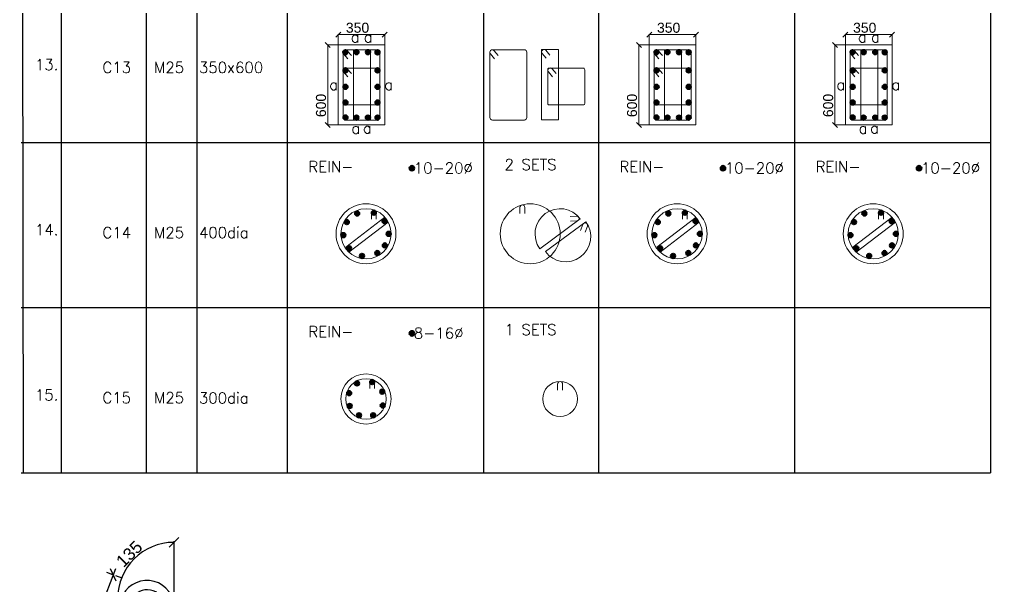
# Model space of a CAD drawing. Header units: inches. Extents: x 719368 to 6315912, y -2624014 to 446967.
# Drawn here: x 5454687 to 5482330, y -2256529 to -2240416 of the extents above; entities that cross this region are included whole.
import ezdxf

# ---------------------------------------------------------------- set-up
doc = ezdxf.new("R2010")
doc.units = ezdxf.units.IN
doc.header["$LTSCALE"] = 20
doc.header["$MEASUREMENT"] = 0
doc.header["$PDMODE"] = 3
doc.linetypes.add('DASHED2', pattern=[0.375, 0.25, -0.125])
doc.layers.get('0').update_dxf_attribs({"color": 51, "lineweight": 30})
doc.layers.get('Defpoints').update_dxf_attribs({"lineweight": 25})
for name, color, linetype, lineweight in [('BEAM', 4, 'Continuous', 25), ('COLUMN NO.', 3, 'Continuous', 15), ('DIM', 7, 'Continuous', 13), ('DIM.', 32, 'Continuous', 13), ('FORMET', 4, 'Continuous', 25), ('REIN.', 10, 'Continuous', 40), ('Sheet', 7, 'Continuous', 35), ('STAIR', 4, 'Continuous', 25), ('STEEL', 1, 'Continuous', 35), ('stirrups', 2, 'Continuous', 15), ('Text', 7, 'Continuous', 15), ('TEXT-20', 2, 'Continuous', 25), ('WALL', 1, 'Continuous', 18)]:
    doc.layers.add(name, color=color, linetype=linetype, lineweight=lineweight)
doc.layers.add('DIM 1', color=131, linetype='Continuous')
doc.styles.add('BOLD', font='arial.ttf')
doc.styles.add('ROMANS', font='romans.shx')
doc.styles.add('romans-shx', font='ROMANS.SHX', dxfattribs={"height": 250})
doc.dimstyles.new('Copy of S3', dxfattribs={"dimtxt": 200, "dimasz": 150, "dimexe": 5, "dimexo": 5, "dimgap": 50, "dimtad": 1, "dimjust": 1, "dimdec": 0, "dimzin": 3, "dimdsep": 46, "dimtxsty": 'BOLD', "dimblk1": 'OBLIQUE', "dimblk2": 'OBLIQUE', "dimsah": 1, "dimcen": 0.0625, "dimdle": 5, "dimclrd": 230, "dimclre": 251, "dimclrt": 2, "dimadec": 0, "dimazin": 0, "dimtfac": 1, "dimtdec": 0, "dimtix": 1, "dimtofl": 0, "dimtmove": 2, "dimatfit": 3, "dimfxl": 0, "dimtolj": 1, "dimtzin": 2, "dimlwd": -1, "dimlwe": -1, "dimarcsym": 0})
doc.dimstyles.new('S3', dxfattribs={"dimtxt": 9, "dimasz": 7, "dimexe": 5, "dimexo": 5, "dimgap": 0.5, "dimtad": 1, "dimdec": 1, "dimzin": 3, "dimdsep": 46, "dimlunit": 4, "dimtxsty": 'BOLD', "dimblk1": 'OBLIQUE', "dimblk2": 'OBLIQUE', "dimsah": 1, "dimcen": 0.0625, "dimdle": 5, "dimclrd": 230, "dimclre": 251, "dimclrt": 2, "dimadec": 0, "dimazin": 0, "dimtfac": 1, "dimtdec": 1, "dimtix": 1, "dimtofl": 0, "dimtmove": 2, "dimatfit": 3, "dimfxl": 0, "dimtolj": 1, "dimtzin": 2, "dimlwd": -1, "dimlwe": -1, "dimarcsym": 0})

# ---------------------------------------------------------------- blocks, each defined once
blk = doc.blocks.new('_Oblique')
at = {"layer": 'STAIR', "color": 0, "lineweight": -2}
blk.add_line((-0.5, -0.5), (0.5, 0.5), dxfattribs=at)
blk = doc.blocks.new('*D32')
at = {"layer": 'Defpoints', "color": 0, "transparency": 16777216}
for p in [(-22.33, 76.1), (-43.15, 69.77), (-118.22, 33.7), (-30.81, 33.7), (-22.33, 26.85)]:
    blk.add_point(p, dxfattribs=at)
at = {"layer": 'DIM 1', "color": 230, "transparency": 16777216}
blk.add_arc((-22.33, 33.7), 41.64, 90, 180, dxfattribs=at)
at = {"layer": 'DIM 1', "color": 230, "transparency": 16777216, "xscale": 7, "yscale": 7, "zscale": 7}
blk.add_blockref('_Oblique', (-22.33, 75.34), dxfattribs=at)
at = {"layer": 'DIM 1', "color": 230, "transparency": 16777216, "xscale": 7, "yscale": 7, "zscale": 7, "rotation": 269.9999999999999}
blk.add_blockref('_Oblique', (-63.97, 33.7), dxfattribs=at)
at = {"layer": 'DIM 1', "color": 2, "transparency": 16777216, "insert": (-55.38, 66.75), "char_height": 9, "attachment_point": 5, "rotation": 45, "style": 'BOLD'}
blk.add_mtext('\\A1;135', dxfattribs=at)
blk = doc.blocks.new('*D33')
at = {"layer": 'Defpoints', "color": 0, "transparency": 16777216}
for p in [(-67.17, 51.29), (-55.93, 46.99), (-81.16, -19.03)]:
    blk.add_point(p, dxfattribs=at)
at = {"layer": 'DIM 1', "color": 230, "transparency": 16777216}
blk.add_line((-94.19, -19.41), (-65.38, 55.96), dxfattribs=at)
at = {"layer": 'DIM 1', "color": 251, "linetype": 'DASHED2', "transparency": 16777216}
for p, q in [((-60.6, 48.78), (-71.84, 53.07)), ((-85.83, -17.25), (-97.07, -12.95))]:
    blk.add_line(p, q, dxfattribs=at)
at = {"layer": 'DIM 1', "color": 230, "transparency": 16777216, "xscale": 7, "yscale": 7, "zscale": 7}
for p, rotation in [((-67.17, 51.29), 69.08542725178441), ((-92.4, -14.74), 249.0854272517844)]:
    blk.add_blockref('_Oblique', p, dxfattribs=dict(at, rotation=rotation))
at = {"layer": 'DIM 1', "color": 2, "transparency": 16777216, "insert": (-84.54, 20.09), "char_height": 9, "attachment_point": 5, "rotation": 69.08543, "style": 'BOLD'}
blk.add_mtext('\\A1;10 d', dxfattribs=at)
blk = doc.blocks.new('d')
at = {"layer": 'STEEL'}
blk.add_hatch(color=256, dxfattribs=at).paths.add_polyline_path([(2, 0, 1), (-2, 0, 1)])
blk.add_lwpolyline([(-2, 0, 1), (2, 0, 1)], format="xyb", close=True, dxfattribs=at)
blk = doc.blocks.new('*D1236')
at = {"layer": 'Defpoints', "color": 0}
for p in [(560622, -1049185), (559923, -1049501), (560622, -1049501)]:
    blk.add_point(p, dxfattribs=at)
at = {"layer": 'DIM', "color": 230}
blk.add_line((560627, -1049185), (559918, -1049185), dxfattribs=at)
at = {"layer": 'DIM', "color": 251, "linetype": 'DASHED2'}
for p, q in [((559923, -1049496), (559923, -1049180)), ((560622, -1049496), (560622, -1049180))]:
    blk.add_line(p, q, dxfattribs=at)
at = {"layer": 'DIM', "color": 230, "xscale": 75, "yscale": 75, "zscale": 75, "rotation": 180}
blk.add_blockref('_Oblique', (559923, -1049185), dxfattribs=at)
at = {"layer": 'DIM', "color": 230, "xscale": 75, "yscale": 75, "zscale": 75}
blk.add_blockref('_Oblique', (560622, -1049185), dxfattribs=at)
at = {"layer": 'DIM', "color": 2, "insert": (560213, -1049084), "char_height": 150, "attachment_point": 5, "style": 'BOLD'}
blk.add_mtext('\\A1;350', dxfattribs=at)
blk = doc.blocks.new('*D1237')
at = {"layer": 'Defpoints', "color": 0}
for p in [(559766, -1049340), (559923, -1049340), (559923, -1050540)]:
    blk.add_point(p, dxfattribs=at)
at = {"layer": 'DIM', "color": 251, "linetype": 'DASHED2'}
for p, q in [((559918, -1049340), (559761, -1049340)), ((559918, -1050540), (559761, -1050540))]:
    blk.add_line(p, q, dxfattribs=at)
at = {"layer": 'DIM', "color": 230}
blk.add_line((559766, -1049335), (559766, -1050545), dxfattribs=at)
at = {"layer": 'DIM', "color": 230, "xscale": 75, "yscale": 75, "zscale": 75}
for p, rotation in [((559766, -1049340), 90), ((559766, -1050540), 270)]:
    blk.add_blockref('_Oblique', p, dxfattribs=dict(at, rotation=rotation))
at = {"layer": 'DIM', "color": 2, "insert": (559665, -1050249), "char_height": 150, "attachment_point": 5, "rotation": 90, "style": 'BOLD'}
blk.add_mtext('\\A1;600', dxfattribs=at)
blk = doc.blocks.new('*D1242')
at = {"layer": 'Defpoints', "color": 0}
for p in [(565289, -1049185), (564589, -1049501), (565289, -1049501)]:
    blk.add_point(p, dxfattribs=at)
at = {"layer": 'DIM', "color": 230}
blk.add_line((565294, -1049185), (564584, -1049185), dxfattribs=at)
at = {"layer": 'DIM', "color": 251, "linetype": 'DASHED2'}
for p, q in [((564589, -1049496), (564589, -1049180)), ((565289, -1049496), (565289, -1049180))]:
    blk.add_line(p, q, dxfattribs=at)
at = {"layer": 'DIM', "color": 230, "xscale": 75, "yscale": 75, "zscale": 75, "rotation": 180}
blk.add_blockref('_Oblique', (564589, -1049185), dxfattribs=at)
at = {"layer": 'DIM', "color": 230, "xscale": 75, "yscale": 75, "zscale": 75}
blk.add_blockref('_Oblique', (565289, -1049185), dxfattribs=at)
at = {"layer": 'DIM', "color": 2, "insert": (564880, -1049084), "char_height": 150, "attachment_point": 5, "style": 'BOLD'}
blk.add_mtext('\\A1;350', dxfattribs=at)
blk = doc.blocks.new('*D1243')
at = {"layer": 'Defpoints', "color": 0}
for p in [(564433, -1049340), (564589, -1049340), (564589, -1050540)]:
    blk.add_point(p, dxfattribs=at)
at = {"layer": 'DIM', "color": 251, "linetype": 'DASHED2'}
for p, q in [((564584, -1049340), (564428, -1049340)), ((564584, -1050540), (564428, -1050540))]:
    blk.add_line(p, q, dxfattribs=at)
at = {"layer": 'DIM', "color": 230}
blk.add_line((564433, -1049335), (564433, -1050545), dxfattribs=at)
at = {"layer": 'DIM', "color": 230, "xscale": 75, "yscale": 75, "zscale": 75}
for p, rotation in [((564433, -1049340), 90), ((564433, -1050540), 270)]:
    blk.add_blockref('_Oblique', p, dxfattribs=dict(at, rotation=rotation))
at = {"layer": 'DIM', "color": 2, "insert": (564331, -1050249), "char_height": 150, "attachment_point": 5, "rotation": 90, "style": 'BOLD'}
blk.add_mtext('\\A1;600', dxfattribs=at)
blk = doc.blocks.new('*D1244')
at = {"layer": 'Defpoints', "color": 0}
for p in [(568231, -1049185), (567531, -1049501), (568231, -1049501)]:
    blk.add_point(p, dxfattribs=at)
at = {"layer": 'DIM', "color": 230}
blk.add_line((568236, -1049185), (567526, -1049185), dxfattribs=at)
at = {"layer": 'DIM', "color": 251, "linetype": 'DASHED2'}
for p, q in [((567531, -1049496), (567531, -1049180)), ((568231, -1049496), (568231, -1049180))]:
    blk.add_line(p, q, dxfattribs=at)
at = {"layer": 'DIM', "color": 230, "xscale": 75, "yscale": 75, "zscale": 75, "rotation": 180}
blk.add_blockref('_Oblique', (567531, -1049185), dxfattribs=at)
at = {"layer": 'DIM', "color": 230, "xscale": 75, "yscale": 75, "zscale": 75}
blk.add_blockref('_Oblique', (568231, -1049185), dxfattribs=at)
at = {"layer": 'DIM', "color": 2, "insert": (567821, -1049084), "char_height": 150, "attachment_point": 5, "style": 'BOLD'}
blk.add_mtext('\\A1;350', dxfattribs=at)
blk = doc.blocks.new('*D1245')
at = {"layer": 'Defpoints', "color": 0}
for p in [(567375, -1049340), (567531, -1049340), (567531, -1050540)]:
    blk.add_point(p, dxfattribs=at)
at = {"layer": 'DIM', "color": 251, "linetype": 'DASHED2'}
for p, q in [((567526, -1049340), (567370, -1049340)), ((567526, -1050540), (567370, -1050540))]:
    blk.add_line(p, q, dxfattribs=at)
at = {"layer": 'DIM', "color": 230}
blk.add_line((567375, -1049335), (567375, -1050545), dxfattribs=at)
at = {"layer": 'DIM', "color": 230, "xscale": 75, "yscale": 75, "zscale": 75}
for p, rotation in [((567375, -1049340), 90), ((567375, -1050540), 270)]:
    blk.add_blockref('_Oblique', p, dxfattribs=dict(at, rotation=rotation))
at = {"layer": 'DIM', "color": 2, "insert": (567273, -1050249), "char_height": 150, "attachment_point": 5, "rotation": 90, "style": 'BOLD'}
blk.add_mtext('\\A1;600', dxfattribs=at)
blk = doc.blocks.new('A$C23070B4F')
at = {"layer": 'BEAM'}
for p, q in [((-22.33, 26.85), (-22.33, 76.1)), ((-118.05, 33.7), (-30.81, 33.7)), ((-29.18, -77.73), (-29.18, 29.26)), ((-23.31, 33.7), (64.86, 33.7)), ((-22.33, -77.73), (-22.33, 29.26)), ((-118.18, 26.85), (-29.04, 26.85)), ((-63.88, 26.85), (-80.99, -19.1)), ((-56.57, 26.85), (-74.57, -21.49)), ((-22.33, 26.85), (64.86, 26.85)), ((-80.99, -19.1), (-74.57, -21.49))]:
    blk.add_line(p, q, dxfattribs=at)
for centre, radius, start, end in [((-42.29, 27.08), 20.1, 8.05119, 161.43766), ((-42.29, 27.08), 13.26, 8.05119, 150.06352), ((-123.36, 30.44), 6.26, 303.69692, 51.31877), ((69.19, 30.78), 6.26, 128.68123, 236.30308), ((-26.28, -85.01), 8.56, 57.24197, 119.48815)]:
    blk.add_arc(centre, radius, start, end, dxfattribs=at)
at = {"layer": 'REIN.', "const_width": 15.52}
blk.add_lwpolyline([(-52.7, 11.61, 1), (-37.17, 11.61, 1)], format="xyb", close=True, dxfattribs=at)
at = {"layer": 'REIN.'}
blk.add_circle((-44.93, 11.61), 15.51, dxfattribs=at)
at = {"layer": 'Text', "color": 3, "style": 'romans-shx'}
for s, p in [('CROSS TIE MUST ENGAGE ', (-18.82, -21.53)), ('PERIPHERAL TIE ', (-18.82, -39.5)), ('ALONGWITH VERTICAL BAR.', (-18.82, -55.6))]:
    blk.add_text(s, height=10, dxfattribs=at).set_placement(p)
at = {"layer": 'TEXT-20', "style": 'BOLD'}
blk.add_text('%%u DETAIL -W', height=15.3, dxfattribs=at).set_placement((-101.88, -113.18))
at = {"layer": 'DIM 1'}
dim = blk.add_angular_dim_2l(base=(-43.15, 69.77), line1=((-118.22, 33.7), (-30.81, 33.7)), line2=((-22.33, 26.85), (-22.33, 76.1)), text='135', dimstyle='S3', override={"dimfxl": 0.18}, dxfattribs=at)
dim.commit()
dim.dimension.update_dxf_attribs({"geometry": '*D32', "text_midpoint": (-55.38, 66.75)})
dim = blk.add_aligned_dim(p1=(-81.16, -19.03), p2=(-55.93, 46.99), distance=12.03, text='10 d', dimstyle='S3', override={"dimfxl": 0.18}, dxfattribs=at)
dim.commit()
dim.dimension.update_dxf_attribs({"geometry": '*D33', "text_midpoint": (-84.54, 20.09)})
at = {"layer": 'DIM 1', "lineweight": 18}
blk.add_leader([(-22.33, 0), (22.33, 0), (22.33, -7.95)], dimstyle='S3', override={"dimasz": 10, "dimtad": 0, "dimfxl": 0.18}, dxfattribs=at)
blk = doc.blocks.new('cs')
at = {"layer": 'FORMET', "color": 4, "ltscale": 200}
for p, q in [((555140.7, -1017819.9), (555199.2, -1055757.5)), ((563825.2, -1017819.9), (563825.2, -1055757.5)), ((566767.1, -1017819.9), (566767.1, -1055757.5)), ((569709, -1017819.9), (569709, -1055757.5)), ((555768.5, -1018601.5), (555768.5, -1055757.5)), ((557043.7, -1018601.5), (557043.7, -1055757.5)), ((557801, -1018601.5), (557801, -1055757.5)), ((559158.7, -1018601.5), (559158.7, -1055757.5)), ((562100.6, -1018601.5), (562100.6, -1055757.5)), ((555165.7, -1050803.3), (569709, -1050803.3)), ((555165.7, -1053280.4), (569709, -1053280.4)), ((555165.7, -1053280.4), (569709, -1053280.4)), ((555165.7, -1055757.5), (569709, -1055757.5))]:
    blk.add_line(p, q, dxfattribs=at)
at = {"layer": 'stirrups', "color": 5}
for p, q in [((560624.4, -1051922.9), (560035, -1052374.7)), ((563554.3, -1051949.9), (562948.5, -1052397.7)), ((565290.9, -1051922.9), (564701.6, -1052374.7)), ((568232.8, -1051922.9), (567643.4, -1052374.7)), ((560673.1, -1051998.2), (560083.7, -1052450)), ((563637.2, -1051992.8), (563031.3, -1052440.6)), ((565339.6, -1051998.2), (564750.2, -1052450)), ((568281.5, -1051998.2), (567692.1, -1052450))]:
    blk.add_line(p, q, dxfattribs=at)
for points in [[(560120.6, -1049499.4), (560058.4, -1049426.8, 0.4142136), (560007, -1049422.9), (560007, -1049422.9, 0.4142136), (560003, -1049474.3), (560065.3, -1049546.9)], [(562323.5, -1049499.4), (562261.2, -1049426.8, 0.4142136), (562209.8, -1049422.9), (562209.8, -1049422.9, 0.4142136), (562205.9, -1049474.3), (562268.2, -1049546.9)], [(563098.7, -1049494.2), (563036.5, -1049421.6, 0.4142136), (562985.1, -1049417.6), (562985.1, -1049417.6, 0.4142136), (562981.1, -1049469), (563043.4, -1049541.6)], [(564787.2, -1049499.4), (564724.9, -1049426.8, 0.4142136), (564673.5, -1049422.9), (564673.5, -1049422.9, 0.4142136), (564669.6, -1049474.3), (564731.8, -1049546.9)], [(567729.1, -1049499.4), (567666.8, -1049426.8, 0.4142136), (567615.4, -1049422.9), (567615.4, -1049422.9, 0.4142136), (567611.5, -1049474.3), (567673.7, -1049546.9)], [(560121.9, -1049771.5), (560059.7, -1049698.9, 0.4142136), (560008.3, -1049695), (560008.3, -1049695, 0.4142136), (560004.3, -1049746.4), (560066.6, -1049819)], [(563193.5, -1049771.5), (563131.3, -1049698.9, 0.4142136), (563079.9, -1049695), (563079.9, -1049695, 0.4142136), (563075.9, -1049746.4), (563138.2, -1049819)], [(564788.5, -1049771.5), (564726.2, -1049698.9, 0.4142136), (564674.8, -1049695), (564674.8, -1049695, 0.4142136), (564670.9, -1049746.4), (564733.1, -1049819)], [(567730.4, -1049771.5), (567668.1, -1049698.9, 0.4142136), (567616.7, -1049695), (567616.7, -1049695, 0.4142136), (567612.8, -1049746.4), (567675, -1049819)], [(560493, -1051953.2), (560493, -1051857.6, 0.4142136), (560456.6, -1051821.1), (560456.6, -1051821.1, 0.4142136), (560420.1, -1051857.6), (560420.1, -1051953.2)], [(562722.4, -1051871.6), (562722.4, -1051776, 0.4142136), (562685.9, -1051739.6), (562685.9, -1051739.6, 0.4142136), (562649.5, -1051776), (562649.5, -1051871.6)], [(565159.6, -1051953.2), (565159.6, -1051857.6, 0.4142136), (565123.1, -1051821.1), (565123.1, -1051821.1, 0.4142136), (565086.7, -1051857.6), (565086.7, -1051953.2)], [(568101.4, -1051953.2), (568101.4, -1051857.6, 0.4142136), (568065, -1051821.1), (568065, -1051821.1, 0.4142136), (568028.5, -1051857.6), (568028.5, -1051953.2)], [(563405.2, -1051985.9), (563500.7, -1051981, 0.4142136), (563535.3, -1051942.7), (563535.3, -1051942.7, 0.4142136), (563497, -1051908.2), (563401.5, -1051913.1)], [(563559, -1052124.8), (563591.7, -1052034.9, -0.4142136), (563638.5, -1052013.1), (563638.5, -1052013.1, -0.4142136), (563660.3, -1052059.9), (563627.5, -1052149.7)], [(560468.3, -1054493.5), (560468.3, -1054397.9, 0.4142136), (560431.9, -1054361.5), (560431.9, -1054361.5, 0.4142136), (560395.4, -1054397.9), (560395.4, -1054493.5)], [(563287.8, -1054521.5), (563287.8, -1054425.9, 0.4142136), (563251.4, -1054389.4), (563251.4, -1054389.4, 0.4142136), (563214.9, -1054425.9), (563214.9, -1054521.5)]]:
    blk.add_lwpolyline(points, format="xyb", dxfattribs=at)
for points in [[(560032.5, -1049412.6), (560512.5, -1049412.6, -0.4142136), (560549.4, -1049449.5), (560549.4, -1050430.2, -0.4142136), (560512.5, -1050467.1), (560032.5, -1050467.1, -0.4142136), (559995.5, -1050430.2), (559995.5, -1049449.5, -0.4142136)], [(562235.4, -1049412.6), (562715.4, -1049412.6, -0.4142136), (562752.3, -1049449.5), (562752.3, -1050430.2, -0.4142136), (562715.4, -1050467.1), (562235.4, -1050467.1, -0.4142136), (562198.4, -1050430.2), (562198.4, -1049449.5, -0.4142136)], [(564699, -1049412.6), (565179, -1049412.6, -0.4142136), (565216, -1049449.5), (565216, -1050430.2, -0.4142136), (565179, -1050467.1), (564699, -1050467.1, -0.4142136), (564662.1, -1050430.2), (564662.1, -1049449.5, -0.4142136)], [(567640.9, -1049412.6), (568120.9, -1049412.6, -0.4142136), (568157.9, -1049449.5), (568157.9, -1050430.2, -0.4142136), (568120.9, -1050467.1), (567640.9, -1050467.1, -0.4142136), (567604, -1050430.2), (567604, -1049449.5, -0.4142136)], [(560015.6, -1049686.9), (560524.5, -1049686.9, -0.4142136), (560549.5, -1049711.9), (560549.5, -1050220.5, -0.4142136), (560529.5, -1050240.5), (560015.6, -1050240.5, -0.4142136), (559995.6, -1050220.5), (559995.6, -1049706.9, -0.4142136)], [(563087.2, -1049686.9), (563596.1, -1049686.9, -0.4142136), (563621.1, -1049711.9), (563621.1, -1050220.5, -0.4142136), (563601.1, -1050240.5), (563087.2, -1050240.5, -0.4142136), (563067.2, -1050220.5), (563067.2, -1049706.9, -0.4142136)], [(564682.2, -1049686.9), (565191.1, -1049686.9, -0.4142136), (565216.1, -1049711.9), (565216.1, -1050220.5, -0.4142136), (565196.1, -1050240.5), (564682.2, -1050240.5, -0.4142136), (564662.2, -1050220.5), (564662.2, -1049706.9, -0.4142136)], [(567624.1, -1049686.9), (568132.9, -1049686.9, -0.4142136), (568157.9, -1049711.9), (568157.9, -1050220.5, -0.4142136), (568137.9, -1050240.5), (567624.1, -1050240.5, -0.4142136), (567604.1, -1050220.5), (567604.1, -1049706.9, -0.4142136)]]:
    blk.add_lwpolyline(points, format="xyb", close=True, dxfattribs=at)
for points in [[(560152.7, -1049412.6), (560407.6, -1049412.6), (560407.6, -1050467.1), (560152.7, -1050467.1)], [(562971.6, -1049409.5), (563226.5, -1049409.5), (563226.5, -1050464.1), (562971.6, -1050464.1)], [(564819.3, -1049412.6), (565074.1, -1049412.6), (565074.1, -1050467.1), (564819.3, -1050467.1)], [(567761.1, -1049412.6), (568016, -1049412.6), (568016, -1050467.1), (567761.1, -1050467.1)]]:
    blk.add_lwpolyline(points, close=True, dxfattribs=at)
for centre, radius in [((560339.8, -1052173.8), 376.7), ((562802.8, -1052173.8), 449.7), ((565006.4, -1052173.8), 376.7), ((567948.3, -1052173.8), 376.7), ((560339.8, -1054650.9), 303.7), ((563251.4, -1054650.9), 261.4)]:
    blk.add_circle(centre, radius, dxfattribs=at)
for centre, start, end in [((563251.4, -1052173.8), 36.46506, 216.46506), ((563334.3, -1052216.7), 216.46506, 36.46506)]:
    blk.add_arc(centre, 376.7, start, end, dxfattribs=at)
at = {"layer": 'WALL'}
for points in [[(559922.6, -1049339.7), (560622.3, -1049339.7), (560622.3, -1050540), (559922.6, -1050540)], [(564589.2, -1049339.7), (565288.9, -1049339.7), (565288.9, -1050540), (564589.2, -1050540)], [(567531.1, -1049339.7), (568230.8, -1049339.7), (568230.8, -1050540), (567531.1, -1050540)]]:
    blk.add_lwpolyline(points, close=True, dxfattribs=at)
for centre, radius in [((560339.8, -1052173.8), 449.7), ((565006.4, -1052173.8), 449.7), ((567948.3, -1052173.8), 449.7), ((560339.8, -1054650.9), 376.7)]:
    blk.add_circle(centre, radius, dxfattribs=at)
at = {"layer": 'DIM.', "xscale": 18.22500000009313, "yscale": 18.22500000009313, "zscale": 18.22500000009086}
for p in [(560030.7, -1049450.5), (560196.3, -1049449), (560368.9, -1049449), (560513.1, -1049452.1), (564697.2, -1049450.5), (564862.9, -1049449), (565035.4, -1049449), (565179.6, -1049452.1), (567639.1, -1049450.5), (567804.7, -1049449), (567977.3, -1049449), (568121.5, -1049452.1), (560032, -1049722.7), (560513, -1049722.7), (564698.5, -1049722.7), (565179.5, -1049722.7), (567640.4, -1049722.7), (568121.4, -1049722.7), (560032.2, -1049968.8), (560513.2, -1049968.8), (564698.7, -1049968.8), (565179.7, -1049968.8), (567640.6, -1049968.8), (568121.6, -1049968.8), (560032, -1050203.7), (560513, -1050203.7), (564698.5, -1050203.7), (565179.5, -1050203.7), (567640.4, -1050203.7), (568121.4, -1050203.7), (560032, -1050430.2), (560195.7, -1050430.7), (560368.3, -1050430.7), (560512.5, -1050430.7), (564698.5, -1050430.2), (564862.3, -1050430.7), (565034.8, -1050430.7), (565179, -1050430.7), (567640.4, -1050430.2), (567804.2, -1050430.7), (567976.7, -1050430.7), (568120.9, -1050430.7), (560456.6, -1051857.6), (565123.1, -1051857.6), (568065, -1051857.6), (560051.5, -1051997.9), (560207.7, -1051869.3), (560616.8, -1051985.1), (564718, -1051997.9), (564874.3, -1051869.3), (565283.4, -1051985.1), (567659.9, -1051997.9), (567816.1, -1051869.3), (568225.2, -1051985.1), (559999.6, -1052194.4), (560680.1, -1052173.8), (564666.1, -1052194.4), (565346.6, -1052173.8), (567608, -1052194.4), (568288.5, -1052173.8), (560085.8, -1052390.7), (560622.4, -1052347.9), (564752.4, -1052390.7), (565288.9, -1052347.9), (567694.3, -1052390.7), (568230.8, -1052347.9), (560279.7, -1052505.4), (560509.1, -1052462.8), (564946.3, -1052505.4), (565175.6, -1052462.8), (567888.2, -1052505.4), (568117.5, -1052462.8), (560204.8, -1054417.4), (560431.9, -1054397.9), (560087.4, -1054563.1), (560583.8, -1054541.3), (560094.2, -1054757.1), (560590.8, -1054748.8), (560234.9, -1054896.8), (560447.9, -1054896.1)]:
    blk.add_blockref('d', p, dxfattribs=at)
at = {"layer": 'Text', "xscale": 19.7437500001397, "yscale": 19.7437500001397, "zscale": 19.74375000009843}
for p in [(561028, -1051190.1), (565694.6, -1051190.1), (568636.4, -1051190.1), (561028, -1053667.2)]:
    blk.add_blockref('d', p, dxfattribs=at)
at = {"layer": 'COLUMN NO.', "style": 'ROMANS'}
for s, height, p in [('a', 164.2, (560110.4, -1049303.1)), ('a', 164.2, (560305.8, -1049303.1)), ('a', 164.2, (567718.8, -1049303.1)), ('a', 164.2, (567914.2, -1049303.1)), ('13.', 164.16, (555373.4, -1049718.2)), ('C13', 164.16, (556385.4, -1049760.8)), ('M25', 164.16, (557160.8, -1049760.8)), ('350x600', 164.16, (557833.8, -1049760.8)), ('a', 164.2, (559787.7, -1050018.1)), ('a', 164.2, (560613.5, -1050017)), ('a', 164.2, (567396.1, -1050018.1)), ('a', 164.2, (568222, -1050017)), ('a', 164.2, (560120.8, -1050672.7)), ('a', 164.2, (560292.9, -1050668.4)), ('a', 164.2, (567729.3, -1050672.7)), ('a', 164.2, (567901.3, -1050668.4)), ('REIN-', 164.16, (559475.8, -1051248.4)), ('2 SETS', 164.16, (562418.2, -1051216.9)), ('REIN-', 164.16, (564142.4, -1051248.4)), ('REIN-', 164.16, (567084.2, -1051248.4)), ('10-20%%C', 164.16, (561056.7, -1051269.3)), ('10-20%%C', 164.16, (565723.2, -1051269.3)), ('10-20%%C', 164.16, (568665.1, -1051269.3)), ('14.', 164.16, (555373.4, -1052195.3)), ('C14', 164.16, (556385.4, -1052237.8)), ('M25', 164.16, (557160.8, -1052237.8)), ('400dia', 164.16, (557833.8, -1052237.8)), ('REIN-', 164.16, (559475.8, -1053725.5)), ('1 SETS', 164.16, (562418.2, -1053694)), ('8-16%%C', 164.16, (561056.7, -1053746.4)), ('15.', 164.16, (555373.4, -1054672.4)), ('C15', 164.16, (556385.4, -1054714.9)), ('M25', 164.16, (557160.8, -1054714.9)), ('300dia', 164.16, (557833.8, -1054718.9))]:
    blk.add_text(s, height=height, dxfattribs=at).set_placement(p)
at = {"layer": 'DIM'}
for base, p1, p2, picture, middle in [((560622.3, -1049185.2), (559922.6, -1049501.2), (560622.3, -1049501.2), '*D1236', (560213, -1049083.6)), ((565288.9, -1049185.2), (564589.2, -1049501.2), (565288.9, -1049501.2), '*D1242', (564879.6, -1049083.6)), ((568230.8, -1049185.2), (567531.1, -1049501.2), (568230.8, -1049501.2), '*D1244', (567821.5, -1049083.6))]:
    dim = blk.add_linear_dim(base=base, p1=p1, p2=p2, dimstyle='Copy of S3', override={"dimtxt": 150, "dimasz": 75, "dimgap": 25, "dimlfac": 0.5}, dxfattribs=at)
    dim.commit()
    dim.dimension.update_dxf_attribs({"geometry": picture, "text_midpoint": middle})
for base, p1, p2, picture, middle in [((559766.2, -1049339.7), (559922.6, -1050540), (559922.6, -1049339.7), '*D1237', (559664.6, -1050249.2)), ((564432.7, -1049339.7), (564589.2, -1050540), (564589.2, -1049339.7), '*D1243', (564331.1, -1050249.2)), ((567374.6, -1049339.7), (567531.1, -1050540), (567531.1, -1049339.7), '*D1245', (567273, -1050249.2))]:
    dim = blk.add_linear_dim(base=base, p1=p1, p2=p2, angle=90, dimstyle='Copy of S3', override={"dimtxt": 150, "dimasz": 75, "dimgap": 25, "dimlfac": 0.5}, dxfattribs=at)
    dim.commit()
    dim.dimension.update_dxf_attribs({"geometry": picture, "text_midpoint": middle})

msp = doc.modelspace()

# ---------------------------------------------------------------- block references
at = {"xscale": 38.55600000009872, "yscale": 38.5559999999241, "zscale": 38.556}
msp.add_blockref('A$C23070B4F', (5459949.1475, -2258203.7968), dxfattribs=at)
at = {"layer": 'Sheet', "xscale": 1.897473599761724, "yscale": 1.897473599965451, "zscale": 1.897473600000001}
msp.add_blockref('cs', (4401322.226, -250045.9759), dxfattribs=at)

doc.saveas('drawing.dxf')
